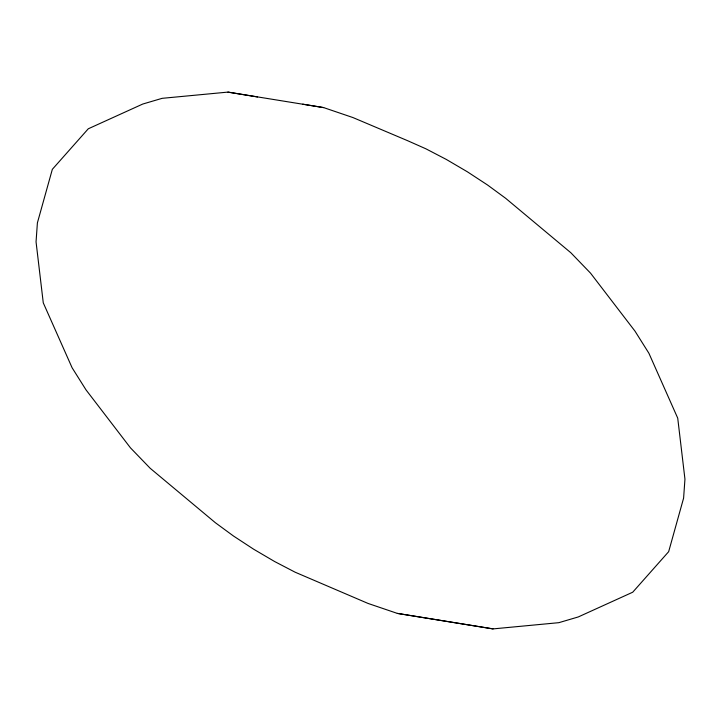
<?xml version="1.0" encoding="UTF-8"?>
<svg xmlns="http://www.w3.org/2000/svg" width="721" height="721" viewBox="0 0 721 721"><rect width="100%" height="100%" fill="white"/><g stroke="black" fill="none" stroke-linecap="round" stroke-linejoin="round"><path stroke-width="1.08" d="M323.675 107.609L227.935 92.099L162.162 98.326L142.767 104.04L88.277 128.789L52.336 169.327L37.393 222.897L36.05 241.85L43.269 302.838L72.1 367.755L86.033 389.899L130.447 447.831L150.175 468.271L215.372 522.725L233.424 535.973L253.657 549.222L274.71 561.578L295.132 572.204L368.08 603.45L397.325 613.391L493.065 628.901L558.838 622.674L578.233 616.96L632.723 592.211L668.664 551.673L683.607 498.103L684.95 479.15L677.731 418.162L648.9 353.245L634.967 331.101L590.553 273.169L570.825 252.729L505.628 198.275L487.576 185.027L467.343 171.778L446.29 159.422L425.868 148.796L407.464 140.631L352.92 117.55L323.675 107.609L302.748 104.166M397.325 613.391L493.065 628.901M227.935 92.099L257.541 96.965"/></g></svg>
